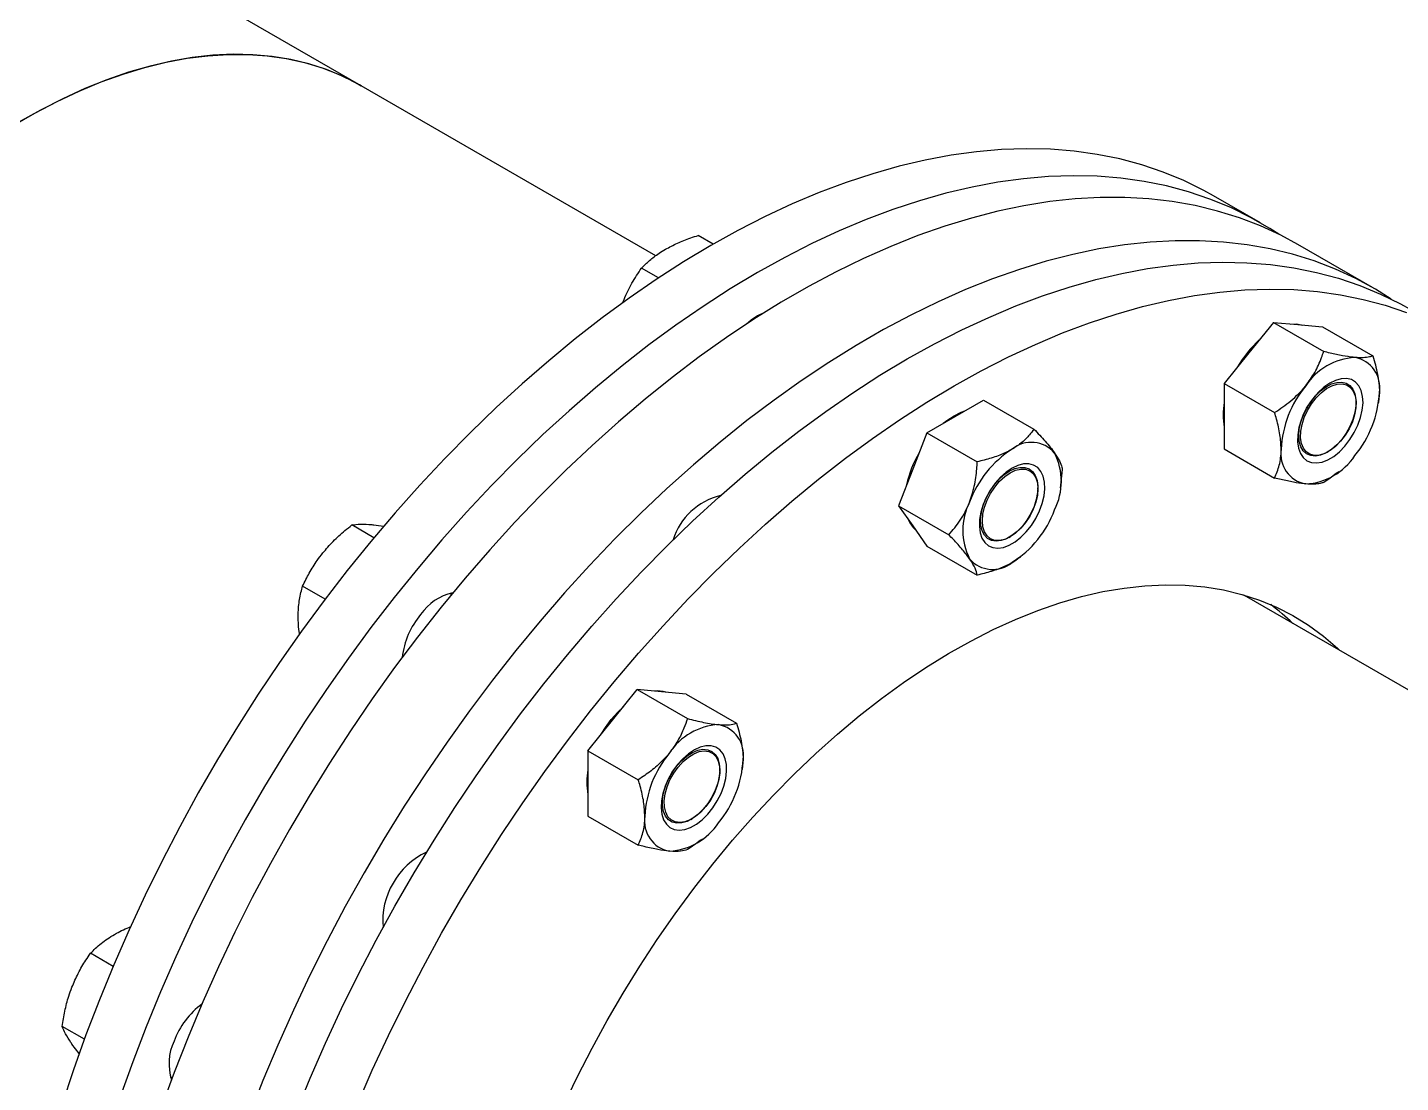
# Model space of a CAD drawing. Header units: inches. Extents: x 0.9 to 37.1, y -8.4 to 11.7.
# Drawn here: x 15.4565 to 15.5916, y 3.2417 to 3.3456 of the extents above; entities that cross this region are included whole.
import ezdxf

# ---------------------------------------------------------------- set-up
doc = ezdxf.new("R2010")
doc.units = ezdxf.units.IN
doc.header["$MEASUREMENT"] = 0

msp = doc.modelspace()

# ---------------------------------------------------------------- linework, layer by layer
at = {"color": 7, "linetype": 'Continuous', "lineweight": 25}
for p, q in [((15.4893874439903, 3.339808453219897), (15.31997644433103, 3.437607341615326)), ((15.518357055904, 3.32308465223823), (15.4893874439903, 3.339808453219897)), ((15.57784598019209, 3.326329317251234), (15.57324242041874, 3.32898689574024)), ((15.52402322849444, 3.324234879935739), (15.52253965885396, 3.325091326459208)), ((15.58889452364813, 3.319951128877618), (15.58152882801078, 3.324203254460029)), ((15.51863208046799, 3.320905293056004), (15.51696026555096, 3.321870411264491)), ((15.57912784320392, 3.316522917277948), (15.57671189503487, 3.313517500723632)), ((15.57912784320392, 3.316522917277948), (15.58408127352005, 3.313663362823776)), ((15.57912784320392, 3.316522917277948), (15.58154379137297, 3.316306895105694)), ((15.58084658821872, 3.316369235573843), (15.58142594024278, 3.316374929115012)), ((15.58142594024278, 3.316374929115012), (15.58196217234592, 3.316269485542127)), ((15.58154379137297, 3.316306895105694), (15.58395973954203, 3.31609087293344)), ((15.58395973954203, 3.31609087293344), (15.58891316985815, 3.31323131847927)), ((15.57671189503487, 3.313517500723632), (15.57429594686581, 3.310512084169319)), ((15.57429594686581, 3.310512084169319), (15.57924937718193, 3.307652529715148)), ((15.57429594686581, 3.310512084169319), (15.57429594686581, 3.30729064544275)), ((15.54782363674514, 3.307274281515271), (15.55061333339664, 3.308884739112631)), ((15.55061333339664, 3.308884739112631), (15.55556676371277, 3.306025184658459)), ((15.58726951487667, 3.30853800648235), (15.58726951487668, 3.308639638528985)), ((15.58955766822642, 3.30963781876424), (15.58946953554575, 3.308694260239207)), ((15.5894828199579, 3.30861631626592), (15.58949349187625, 3.30869167552812)), ((15.54503394009364, 3.305663823917913), (15.54782363674514, 3.307274281515271)), ((15.57429594686581, 3.30729064544275), (15.57429594686581, 3.304069206716182)), ((15.54503394009364, 3.305663823917913), (15.54363909176789, 3.30206874734529)), ((15.54503394009364, 3.305663823917913), (15.54998737040976, 3.302804269463741)), ((15.57429594686581, 3.304069206716182), (15.57924937718193, 3.301209652262012)), ((15.58444669719161, 3.303749845058648), (15.58453470835697, 3.303800669340998)), ((15.54363909176789, 3.30206874734529), (15.54224424344213, 3.298473670772667)), ((15.55835646036427, 3.302055946707933), (15.55819580378617, 3.300506584157258)), ((15.58535464654761, 3.30167326508797), (15.58557372617233, 3.301844833513494)), ((15.55817861349912, 3.300230862408494), (15.55821734258125, 3.300504346046591)), ((15.5559653084179, 3.300152552624924), (15.5559653084179, 3.300254184671559)), ((15.54224424344213, 3.298473670772667), (15.54719767375826, 3.295614116318497)), ((15.54224424344213, 3.298473670772667), (15.54363909176789, 3.296489051797404)), ((15.49063150595174, 3.295324630437243), (15.48844575574368, 3.296586437174041)), ((15.54363909176789, 3.296489051797404), (15.54503394009364, 3.294504432822141)), ((15.55314249073284, 3.295364391201222), (15.55323050189819, 3.295415215483572)), ((15.54503394009364, 3.294504432822141), (15.54998737040976, 3.291644878367969)), ((15.55419707589759, 3.2934239170712), (15.55342156542953, 3.292883274976868)), ((15.55421721375186, 3.293418417145275), (15.55426951971355, 3.293459379656068)), ((15.48583827447942, 3.2892914765767), (15.48361385940557, 3.290575604065412)), ((15.49825588287849, 3.28974245847334), (15.49808424954712, 3.289841540286528)), ((15.57614950591058, 3.289720969235011), (15.57630265251115, 3.289633371347459)), ((15.64848646975728, 3.247962540639842), (15.57630265251115, 3.289633371347459)), ((15.51410348211731, 3.277374433273149), (15.51651943028636, 3.280379849827463)), ((15.51651943028636, 3.280379849827463), (15.52147286060249, 3.277520295373293)), ((15.51893537845541, 3.28016382765521), (15.51651943028636, 3.280379849827463)), ((15.52135132662447, 3.279947805482956), (15.51893537845541, 3.28016382765521)), ((15.52135132662447, 3.279947805482956), (15.52630475694059, 3.277088251028785)), ((15.51168753394825, 3.274369016718834), (15.51410348211731, 3.277374433273149)), ((15.51168753394825, 3.274369016718834), (15.51168753394825, 3.271147577992267)), ((15.51168753394825, 3.274369016718834), (15.51664096426438, 3.271509462264664)), ((15.52694925530886, 3.273494751313756), (15.52686112262819, 3.272551192788724)), ((15.52466110195911, 3.272394939031867), (15.52466110195911, 3.272496571078501)), ((15.52687440704034, 3.272473248815437), (15.52688507895869, 3.272548608077637)), ((15.51168753394825, 3.271147577992267), (15.51168753394825, 3.267926139265699)), ((15.51168753394825, 3.267926139265699), (15.51664096426438, 3.265066584811528)), ((15.52183828427405, 3.267606777608164), (15.52192629543941, 3.267657601890514)), ((15.52275475939921, 3.265536874446398), (15.52296531325477, 3.26570176606301)), ((15.46496426742788, 3.253136490700081), (15.46273978947372, 3.254420654488818)), ((15.46213593253833, 3.245968642934875), (15.45995009282222, 3.247230501343573)), ((15.46163168882748, 3.24455967369821), (15.46091337357407, 3.245495021025658)), ((15.47061105862108, 3.242255722577007), (15.47078254571884, 3.242156725182685))]:
    msp.add_line(p, q, dxfattribs=at)
at = {"color": 7, "linetype": 'Continuous', "lineweight": 25, "flags": 128}
for points in [[(15.45509439299913, 3.335875369179493), (15.45727964164237, 3.337136886369088), (15.45946252390463, 3.338279633433936), (15.46163831214901, 3.339301135438359), (15.46380229410267, 3.340199180036479), (15.46594978306257, 3.340971822263673), (15.46807612804582, 3.341617388748924), (15.47017672386267, 3.342134481338978), (15.47224702109034, 3.342521980126431), (15.47428253592603, 3.342779045875196), (15.47627885989789, 3.342905121838103), (15.47823166941271, 3.342899934962693), (15.48013673511994, 3.342763496482579), (15.48198993107147, 3.342496101893131), (15.48378724365753, 3.342098330311486), (15.48552478029928, 3.341571043222314), (15.48719877787927, 3.340915382612036), (15.4888056108915, 3.340132768495534), (15.4893874439903, 3.339808453219897)], [(15.4893874439903, 3.339808453219897), (15.48919641355814, 3.339917471118631), (15.48760692129477, 3.340731569437195), (15.48594938051587, 3.341419112347941), (15.48422738108569, 3.341978610786022), (15.48244465247155, 3.342408853002412), (15.48060505566663, 3.342708907188273), (15.478712574828, 3.342878123493053), (15.47677130864773, 3.342916135431919), (15.4747854614761, 3.342822860679473), (15.47275933421587, 3.342598501248062), (15.47069731500752, 3.342243543050252), (15.4686038697255, 3.34175875484646), (15.46648353230611, 3.341145186579982), (15.46434089492806, 3.340404167103058), (15.46218059806679, 3.339537301298866), (15.46000732044427, 3.338546466605706), (15.45782576889587, 3.337433808950889), (15.45564066817647, 3.336201738103131)], [(15.57324242041874, 3.32898689574024), (15.57228959587947, 3.329516162903291), (15.57032284756128, 3.330484230384919), (15.56828777252013, 3.331324319714636), (15.56618735750925, 3.332035197945504), (15.56402468517733, 3.332615821765689), (15.56180292954424, 3.333065339029669), (15.55952535134275, 3.33338309000887), (15.55719529323293, 3.333568608359914), (15.55481617489639, 3.333621621809039), (15.55239148801736, 3.333542052551696), (15.54992479115819, 3.333330017366743), (15.54741970453667, 3.332985827445054), (15.54487990471288, 3.332509987932801), (15.54230911919328, 3.331903197190088), (15.53971112096013, 3.331166345766002), (15.5370897229341, 3.330300515091622), (15.53444877237828, 3.329306975892858), (15.5317921452518, 3.328187186325491), (15.5291237405213, 3.326942789835129), (15.5264474744387, 3.325575612745221), (15.52376727479352, 3.324087661576678), (15.52108707514834, 3.322481120103029), (15.51841080906574, 3.32075834614542), (15.51574240433525, 3.318921868112207), (15.51308577720876, 3.316974381288149), (15.51044482665294, 3.314918743878716), (15.50782342862691, 3.312757972815273), (15.50522543039377, 3.310495239327326), (15.50265464487417, 3.308133864288295), (15.50011484505037, 3.305677313341677), (15.49760975842885, 3.303129191814744), (15.49514306156968, 3.300493239427216), (15.49271837469065, 3.297773324802717), (15.49033925635411, 3.29497343979103), (15.4880091982443, 3.292097693609509), (15.48573162004281, 3.289150306812235), (15.48350986440972, 3.286135605095773), (15.48134719207779, 3.283058012950617), (15.47924677706692, 3.279922047167632), (15.47721170202576, 3.276732310209051), (15.47524495370758, 3.27349348345372), (15.47334941858674, 3.27021032032653), (15.47152787862242, 3.266887639322115), (15.46978300717572, 3.263530316933041), (15.46811736508608, 3.260143280492881), (15.46653339691298, 3.25673150094468), (15.46503342734812, 3.253299985545404), (15.46361965780369, 3.249853770517101), (15.46229416318145, 3.246397913655551), (15.46105888882755, 3.242937486907259), (15.45991564767744, 3.239477568925662)], [(15.57965313523482, 3.32520692400552), (15.57878869077366, 3.32576395955327), (15.57689315565282, 3.326858584414286), (15.57492640733463, 3.327826651895913), (15.57289133229348, 3.32866674122563), (15.5707909172826, 3.329377619456498), (15.56862824495068, 3.329958243276682), (15.56640648931759, 3.330407760540663), (15.5641289111161, 3.330725511519864), (15.56179885300628, 3.330911029870908), (15.55941973466975, 3.330964043320033), (15.55699504779071, 3.33088447406269), (15.55452835093154, 3.330672438877736), (15.55202326431002, 3.330328248956047), (15.54948346448623, 3.329852409443795), (15.54691267896663, 3.329245618701081), (15.54431468073348, 3.328508767276997), (15.54169328270745, 3.327642936602616), (15.53905233215163, 3.326649397403852), (15.53639570502515, 3.325529607836485), (15.53372730029465, 3.324285211346123), (15.53105103421205, 3.322918034256215), (15.52837083456687, 3.321430083087672), (15.52569063492169, 3.319823541614022), (15.52301436883909, 3.318100767656414), (15.52034596410859, 3.3162642896232), (15.51768933698211, 3.314316802799143), (15.51504838642629, 3.312261165389708), (15.51242698840026, 3.310100394326267), (15.50982899016712, 3.30783766083832), (15.50725820464752, 3.305476285799288), (15.50471840482372, 3.303019734852671), (15.50221331820221, 3.300471613325738), (15.49974662134303, 3.297835660938211), (15.497321934464, 3.295115746313711), (15.49494281612746, 3.292315861302024), (15.49261275801765, 3.289440115120502), (15.49033517981615, 3.286492728323228), (15.48811342418306, 3.283478026606767), (15.48595075185114, 3.280400434461611), (15.48385033684027, 3.277264468678626), (15.48181526179911, 3.274074731720045), (15.47984851348093, 3.270835904964714), (15.47795297836009, 3.267552741837525), (15.47613143839577, 3.26423006083311), (15.47438656694907, 3.260872738444034), (15.47272092485943, 3.257485702003875), (15.47113695668633, 3.254073922455674), (15.46963698712147, 3.250642407056398), (15.46822321757704, 3.247196192028095), (15.4668977229548, 3.243740335166546), (15.4656624486009, 3.240279908418253)], [(15.58152882801078, 3.324203254460029), (15.5798646355993, 3.325101420703038), (15.57785860788613, 3.326028722617528), (15.57578442691434, 3.326825791083073), (15.57364517886275, 3.327491440139592), (15.57144404672369, 3.328024679366252), (15.56918430556696, 3.328424715355131), (15.56686931766684, 3.328690952891717), (15.56450252749939, 3.328822995840543), (15.56208745661738, 3.328820647734587), (15.55962769841058, 3.328683912067602), (15.55712691275912, 3.328412992288914), (15.554588820588, 3.328008291500713), (15.55201719833063, 3.327470411858275), (15.54941587230995, 3.326800153674009), (15.5467887130452, 3.325998514226678), (15.54413962949295, 3.32506668627754), (15.54147256323098, 3.324006056295639), (15.53879148259358, 3.32281820239487), (15.53610037676708, 3.321504891985906), (15.53340324985428, 3.320068079146456), (15.53070411491682, 3.318509901713795), (15.52800698800403, 3.316832678103865), (15.52531588217752, 3.315038903861704), (15.52263480154012, 3.313131247948314), (15.51996773527815, 3.311112548769507), (15.5173186517259, 3.30898580995264), (15.51469149246115, 3.306754195877503), (15.51209016644048, 3.30442102696804), (15.50951854418311, 3.301989774751871), (15.50698045201198, 3.299464056695006), (15.50447966636053, 3.296847630819409), (15.50201990815373, 3.294144390111419), (15.49960483727172, 3.291358356729377), (15.49723804710427, 3.288493676019043), (15.49492305920415, 3.285554610345724), (15.49266331804741, 3.28254553275229), (15.49046218590835, 3.279470920452521), (15.48832293785677, 3.276335348169437), (15.48624875688497, 3.273143481328569), (15.4842427291718, 3.269900069116251), (15.48230783949072, 3.266609937413304), (15.48044696676873, 3.263277981614587), (15.47866287980281, 3.259909159345134), (15.47695823314026, 3.256508483083688), (15.47533556312892, 3.253081012704624), (15.47379728414341, 3.249631847949349), (15.47234568499272, 3.246166120838383), (15.47098292551471, 3.242688988035417), (15.4697110333625, 3.239205623174697)], [(15.59070167869085, 3.318828735631912), (15.58916522091774, 3.31979313949194), (15.58723033123666, 3.320849295120628), (15.58522430352349, 3.321776597035117), (15.58315012255169, 3.322573665500664), (15.58101087450011, 3.323239314557182), (15.57880974236105, 3.323772553783843), (15.57655000120432, 3.324172589772721), (15.5742350133042, 3.324438827309308), (15.57186822313674, 3.324570870258134), (15.56945315225474, 3.324568522152177), (15.56699339404794, 3.324431786485191), (15.56449260839648, 3.324160866706504), (15.56195451622536, 3.323756165918303), (15.55938289396799, 3.323218286275865), (15.55678156794731, 3.3225480280916), (15.55415440868256, 3.321746388644268), (15.55150532513031, 3.32081456069513), (15.54883825886834, 3.319753930713229), (15.54615717823094, 3.31856607681246), (15.54346607240444, 3.317252766403495), (15.54076894549165, 3.315815953564046), (15.53806981055418, 3.314257776131385), (15.53537268364139, 3.312580552521456), (15.53268157781488, 3.310786778279295), (15.53000049717749, 3.308879122365903), (15.52733343091552, 3.306860423187096), (15.52468434736326, 3.30473368437023), (15.52205718809851, 3.302502070295094), (15.51945586207783, 3.30016890138563), (15.51688423982047, 3.297737649169461), (15.51434614764934, 3.295211931112597), (15.51184536199789, 3.292595505236998), (15.50938560379108, 3.289892264529009), (15.50697053290908, 3.287106231146968), (15.50460374274163, 3.284241550436634), (15.5022887548415, 3.281302484763313), (15.50002901368477, 3.278293407169881), (15.49782788154571, 3.275218794870111), (15.49568863349413, 3.272083222587027), (15.49361445252233, 3.268891355746159), (15.49160842480917, 3.265647943533842), (15.48967353512808, 3.262357811830894), (15.48781266240609, 3.259025856032177), (15.48602857544017, 3.255657033762724), (15.48432392877762, 3.252256357501278), (15.48270125876628, 3.248828887122214), (15.48116297978077, 3.245379722366939), (15.47971138063008, 3.241913995255974), (15.47834862115208, 3.238436862453007)], [(15.48295460885176, 3.238691940863275), (15.48436837839619, 3.242138155891578), (15.48586834796105, 3.245569671290855), (15.48745231613415, 3.248981450839056), (15.48911795822379, 3.252368487279216), (15.49086282967049, 3.255725809668291), (15.49268436963481, 3.259048490672706), (15.49457990475565, 3.262331653799896), (15.49654665307383, 3.265570480555227), (15.49858172811499, 3.268760217513808), (15.50068214312586, 3.271896183296792), (15.50284481545778, 3.274973775441949), (15.50506657109088, 3.277988477158409), (15.50734414929237, 3.280935863955683), (15.50967420740218, 3.283811610137205), (15.51205332573872, 3.286611495148892), (15.51447801261775, 3.289331409773392), (15.51694470947692, 3.291967362160919), (15.51944979609844, 3.294515483687852), (15.52198959592224, 3.296972034634469), (15.52456038144184, 3.299333409673501), (15.52715837967498, 3.301596143161448), (15.52977977770101, 3.303756914224889), (15.53242072825683, 3.305812551634324), (15.53507735538332, 3.307760038458381), (15.53774576011381, 3.309596516491595), (15.54042202619642, 3.311319290449203), (15.54310222584159, 3.312925831922853), (15.54578242548677, 3.314413783091395), (15.54845869156937, 3.315780960181303), (15.55112709629987, 3.317025356671665), (15.55378372342635, 3.318145146239032), (15.55642467398217, 3.319138685437796), (15.5590460720082, 3.320004516112176), (15.56164407024135, 3.320741367536262), (15.56421485576095, 3.321348158278975), (15.56675465558474, 3.321823997791228), (15.56925974220626, 3.322168187712917), (15.57172643906543, 3.32238022289787), (15.57415112594446, 3.322459792155212), (15.57653024428101, 3.322406778706088), (15.57886030239082, 3.322221260355043), (15.58113788059231, 3.321903509375842), (15.5833596362254, 3.321453992111862), (15.58552230855732, 3.320873368291677), (15.5876227235682, 3.32016249006081), (15.58965779860936, 3.319322400731092), (15.59162454692754, 3.318354333249465), (15.59257737146681, 3.317825066086414)], [(15.48897193816954, 3.239480577402572), (15.4904719077344, 3.242912092801849), (15.4920558759075, 3.24632387235005), (15.49372151799713, 3.24971090879021), (15.49546638944384, 3.253068231179284), (15.49728792940816, 3.2563909121837), (15.499183464529, 3.259674075310889), (15.50115021284718, 3.262912902066221), (15.50318528788834, 3.266102639024801), (15.50528570289921, 3.269238604807786), (15.50744837523114, 3.272316196952942), (15.50967013086423, 3.275330898669403), (15.51194770906572, 3.278278285466676), (15.51427776717553, 3.281154031648199), (15.51665688551207, 3.283953916659886), (15.5190815723911, 3.286673831284385), (15.52154826925027, 3.289309783671913), (15.52405335587179, 3.291857905198846), (15.52659315569559, 3.294314456145463), (15.52916394121519, 3.296675831184494), (15.53176193944833, 3.298938564672442), (15.53438333747436, 3.301099335735883), (15.53702428803018, 3.303154973145316), (15.53968091515667, 3.305102459969376), (15.54234931988716, 3.306938938002589), (15.54502558596976, 3.308661711960196), (15.54770578561494, 3.310268253433847), (15.55038598526012, 3.311756204602389), (15.55306225134272, 3.313123381692296), (15.55573065607322, 3.314367778182659), (15.5583872831997, 3.315487567750026), (15.56102823375552, 3.31648110694879), (15.56364963178155, 3.317346937623171), (15.5662476300147, 3.318083789047255), (15.5688184155343, 3.318690579789969), (15.57135821535809, 3.319166419302221), (15.57386330197961, 3.31951060922391), (15.57632999883878, 3.319722644408863), (15.57875468571781, 3.319802213666206), (15.58113380405436, 3.319749200217082), (15.58346386216417, 3.319563681866038), (15.58574144036566, 3.319245930886836), (15.58796319599875, 3.318796413622856), (15.59012586833067, 3.318215789802671), (15.59222628334155, 3.317504911571803)], [(15.52837083456687, 3.317177266359102), (15.5277484302644, 3.316756787106233), (15.52728729648576, 3.31636352423198)], [(15.5290531749202, 3.317497542663078), (15.52899323886935, 3.317475399817773), (15.52837083456687, 3.317177266359102)], [(15.58633701780899, 3.311001243262342), (15.5858128150205, 3.310979062124178), (15.58525367377132, 3.310824118890287), (15.58467756532125, 3.310541393563694), (15.58410300626992, 3.310139973169021), (15.58354846341798, 3.309632759688044), (15.58303176022897, 3.309036055379377), (15.58256950396853, 3.308369038810472), (15.58217655193321, 3.307653148442676), (15.58186553392475, 3.306911393581447), (15.58164644631785, 3.306167614838341), (15.58152633076847, 3.305445717874147), (15.58150904788919, 3.304768905051271), (15.58159515316597, 3.304158929690725), (15.58178187910436, 3.303635396902486), (15.58206322417908, 3.303215133461133), (15.58243014572792, 3.302911646979463), (15.5828708505904, 3.302734691762708), (15.58337117414964, 3.302689955297133), (15.58391503559476, 3.302778875449551), (15.58448495477143, 3.302998594253101), (15.58506261400838, 3.303342049764649), (15.58562944686244, 3.30379820304146), (15.58616723485929, 3.304352392941891), (15.5866586930502, 3.304986807346556), (15.58708802556457, 3.305681055654488), (15.58744143330211, 3.306412824153844), (15.58770755744735, 3.30715859320295), (15.58787784455131, 3.307894393170949), (15.58794682144634, 3.308596574841451), (15.5879122711583, 3.30924256951781), (15.58777530416185, 3.3098116143996), (15.58754032268897, 3.310285419916109), (15.58721487923753, 3.310648757568189), (15.58680943382785, 3.310889949384745), (15.58633701780899, 3.311001243262342)], [(15.58585344992947, 3.310644884410479), (15.58629009344148, 3.310537900042288), (15.58666000188572, 3.310303454673707), (15.58694980580723, 3.309950021771195), (15.5871490309372, 3.309490375320712), (15.58725047676037, 3.308941128142575), (15.58725047676037, 3.30832213146085), (15.5871490309372, 3.307655757428396), (15.58694980580723, 3.306966090538967), (15.58666000188571, 3.306278057150855), (15.58629009344148, 3.30561652458336), (15.58585344992947, 3.305005402347079), (15.58536585278387, 3.304466777991893), (15.58484492503596, 3.304020118805372), (15.58430949437181, 3.303681568214276), (15.58377891265065, 3.30346336231905), (15.58327235647834, 3.303373387649279), (15.58280813411473, 3.303414896123956), (15.58240302376558, 3.303586387518656), (15.5820716671744, 3.303881663687557), (15.58182604043175, 3.304290052580582), (15.58167502112808, 3.30479679395909), (15.5816240674945, 3.305383572869359), (15.58167502112808, 3.306029181592735), (15.58182604043175, 3.306710286147839), (15.5820716671744, 3.307402269641447), (15.58240302376558, 3.308080121987156), (15.58280813411473, 3.308719343835063), (15.58327235647834, 3.309296832042111), (15.58377891265065, 3.309791714679866), (15.58430949437181, 3.310186105400394), (15.58484492503596, 3.310465749895481), (15.58536585278388, 3.310620541084467), (15.58585344992947, 3.310644884410479)], [(15.58316663826428, 3.303434066981841), (15.58273078745224, 3.303543118518323), (15.58236424322491, 3.303783439682356), (15.58208109167139, 3.304145795066378), (15.58189221414708, 3.304616259556194), (15.58180486910932, 3.305176753465299), (15.58182241317893, 3.305805737327097), (15.58194417214715, 3.306479039644514), (15.58216546688512, 3.307170785787085), (15.58247779316016, 3.307854392338489), (15.58286914844867, 3.308503588682323), (15.58332449318639, 3.30909342656717), (15.58382632873041, 3.309601238853898), (15.58435536982221, 3.310007510601113), (15.58489128570932, 3.31029662901341), (15.58541348144474, 3.310457483432344), (15.58590188933921, 3.310483892312803), (15.58633774015125, 3.310374840776322), (15.58670428437857, 3.310134519612289), (15.5869874359321, 3.309772164228267), (15.5871763134564, 3.309301699738451), (15.58726365849416, 3.308741205829345), (15.58724611442455, 3.308112221967548), (15.58712435545633, 3.307438919650131), (15.58690306071836, 3.306747173507559), (15.58659073444333, 3.306063566956156), (15.58619937915482, 3.30541437061232), (15.58574403441709, 3.304824532727475), (15.58524219887307, 3.304316720440746), (15.58471315778127, 3.30391044869353), (15.58417724189416, 3.303621330281233), (15.58365504615875, 3.3034604758623), (15.58316663826428, 3.303434066981841)], [(15.54664521056927, 3.306593990564342), (15.54700225586574, 3.306876715683582), (15.54770578561494, 3.30734231552459)], [(15.54770578561494, 3.30734231552459), (15.54840931536415, 3.307688993842184), (15.54876636066061, 3.307818504447564)], [(15.55342156542953, 3.302184185162254), (15.55284616729283, 3.301792213438239), (15.55228926292568, 3.301293237107677), (15.55176875169266, 3.300703293680386), (15.55130136325309, 3.300041344423531), (15.55090211985597, 3.299328664930878), (15.5505838535126, 3.298588161307716), (15.55035679356511, 3.297843633949784), (15.55022823790705, 3.297119012578961), (15.55020231842304, 3.29643758712233), (15.55027986818663, 3.295821259154743), (15.5504583946846, 3.295289837964195), (15.55073215992841, 3.294860403865007), (15.55109236487788, 3.294546759222464), (15.55152743224956, 3.294358984833446), (15.55202337862013, 3.294303115921317), (15.5525642638652, 3.294380948158883), (15.55313270348793, 3.294589979953987), (15.55371042737114, 3.294923492852742), (15.55427886699387, 3.295370767476168), (15.55481975223893, 3.295917428049849), (15.55531569860951, 3.296545904453152), (15.55575076598118, 3.297235996937364), (15.55611097093066, 3.297965525362232), (15.55638473617447, 3.298711042083923), (15.55656326267244, 3.299448585581588), (15.55664081243602, 3.300154450600359), (15.55661489295201, 3.300805950057747), (15.55648633729395, 3.301382144225133), (15.55625927734647, 3.301864513747885), (15.55594101100309, 3.302237554872646), (15.55554176760598, 3.302489277750729), (15.55507437916641, 3.302611591801712), (15.55455386793339, 3.302600565751357), (15.55399696356624, 3.302456553985992), (15.55342156542953, 3.302184185162254)], [(15.5531394493257, 3.301881789172274), (15.55367305991816, 3.302130996634959), (15.5541873844335, 3.302253518339872), (15.55466383384368, 3.30224492603337), (15.55508518802563, 3.302105530263799), (15.5554362181414, 3.301840369157461), (15.55570423704799, 3.301459026327612), (15.55587955784381, 3.3009752844977), (15.5559558439785, 3.300406627357837), (15.5559303382724, 3.299773607658676), (15.55580396256817, 3.299099104381465), (15.55558128441303, 3.298407495832041), (15.5552703519757, 3.29772377854535), (15.55488240316459, 3.297072663845541), (15.55443145946052, 3.296477684714327), (15.55393381914388, 3.295960345247715), (15.55340746823229, 3.295539343441941), (15.55287143041911, 3.295229895399177), (15.55234507950752, 3.295043185377945), (15.55184743919088, 3.294985961564883), (15.5513964954868, 3.295060292177689), (15.55100854667569, 3.295263490714351), (15.55069761423836, 3.295588213050324), (15.55047493608323, 3.29602272287433), (15.550348560379, 3.296551315869227), (15.55032305467289, 3.297154887306941), (15.55039934080758, 3.297811622543125), (15.5505746616034, 3.298497785455236), (15.55084268050999, 3.29918857632785), (15.55119371062576, 3.299859028178994), (15.55161506480771, 3.300484909131919), (15.55209151421789, 3.301043598218273), (15.55260583873324, 3.301514902958823), (15.5531394493257, 3.301881789172274)], [(15.55323005734296, 3.295414958805586), (15.55269643632996, 3.295167596930799), (15.55218332207323, 3.295051122992001), (15.55171043326589, 3.29507001301734), (15.55129594275963, 3.295223541073735), (15.55095577919214, 3.295505807164079), (15.55070301485855, 3.295905963960817), (15.55054736335046, 3.296408633662661), (15.55049480626803, 3.296994498954868), (15.55054736335046, 3.297641045362818), (15.55070301485855, 3.298323426470639), (15.55095577919214, 3.299015418755041), (15.55129594275963, 3.29969042934061), (15.55171043326589, 3.300322517949092), (15.55218332207323, 3.300887393769741), (15.55269643632996, 3.301363348941558), (15.55323005734296, 3.301732092774206), (15.55376367835597, 3.301979454648993), (15.5542767926127, 3.302095928587791), (15.55474968142003, 3.302077038562452), (15.5551641719263, 3.301923510506057), (15.55550433549379, 3.301641244415713), (15.55575709982737, 3.301241087618975), (15.55591275133547, 3.300738417917132), (15.5559653084179, 3.300152552624924), (15.55591275133547, 3.299506006216975), (15.55575709982737, 3.298823625109154), (15.55550433549379, 3.298131632824751), (15.5551641719263, 3.297456622239182), (15.55474968142003, 3.2968245336307), (15.5542767926127, 3.296259657810051), (15.55376367835597, 3.295783702638235), (15.55323005734296, 3.295414958805586)], [(15.50932999984259, 3.239507555267371), (15.5106687585705, 3.24230730526461), (15.5120877312517, 3.245079241115682), (15.51358384470732, 3.247817359424778), (15.51515385868878, 3.250515730037359), (15.51679437289539, 3.253168508883542), (15.51850183433869, 3.25576995063506), (15.5202725450374, 3.258314421148361), (15.52210267002645, 3.260796409666906), (15.52398824566264, 3.263210540756249), (15.52592518820902, 3.265551585946019), (15.52790930267934, 3.267814475053633), (15.52993629192347, 3.269994307165179), (15.53200176593408, 3.2720863612497), (15.53410125135439, 3.274086106383902), (15.5362302011665, 3.275989211565122), (15.53838400453917, 3.277791555091316), (15.54055799681391, 3.279489233487744), (15.54274746960754, 3.281078569961036), (15.54494768100954, 3.282556122362299), (15.54715386585194, 3.283918690642048), (15.54936124602965, 3.285163323780803), (15.55156504084874, 3.286287326180336), (15.55376047738037, 3.287288263501739), (15.55594280079786, 3.288163967937661), (15.55810728467467, 3.288912542907291), (15.56024924122068, 3.289532367163936), (15.562364031435, 3.290022098306276), (15.56444707515292, 3.290380675685712), (15.5664938609656, 3.290607322703482), (15.56849995599075, 3.290701548492619), (15.57046101547325, 3.290663148981043), (15.57237279219494, 3.290492207333547), (15.57423114567316, 3.290189093771674), (15.57603205112808, 3.289754464771901), (15.57777160819951, 3.289189261643862), (15.57944604939419, 3.288494708491674), (15.58105174824535, 3.287672309562804), (15.58258522716683, 3.286723845990201), (15.58404316498476, 3.285651371934763), (15.58542240413048, 3.284457210136479), (15.58566011231292, 3.284231424787561)], [(15.51398563098711, 3.277442467282468), (15.51462065149262, 3.278163767380747), (15.5151372184635, 3.27866039146027)], [(15.51299501456182, 3.275995510172128), (15.51340210222237, 3.276647903673079), (15.51398563098711, 3.277442467282468)], [(15.52050611305008, 3.272997870869554), (15.52003369703122, 3.272341137066594), (15.51962825162154, 3.271631827944175), (15.5193028081701, 3.270892741281111), (15.51906782669722, 3.270147631930877), (15.51893085970077, 3.269420448321068), (15.51889630941272, 3.268734562731229), (15.51896528630776, 3.268112020088569), (15.51913557341171, 3.267572829425852), (15.51940169755696, 3.267134320774624), (15.5197551052945, 3.266810588163744), (15.52018443780886, 3.266612036625691), (15.52067589599978, 3.266545047770269), (15.52121368399662, 3.266611774674408), (15.52178051685069, 3.266810072680508), (15.52235817608764, 3.267133568327492), (15.52292809526431, 3.267571864199092), (15.52347195670943, 3.268110873105364), (15.52397228026867, 3.268733270856564), (15.52441298513115, 3.269419053076855), (15.52477990667999, 3.270146178161416), (15.5250612517547, 3.270891275711747), (15.5252479776931, 3.271630397679512), (15.52533408296988, 3.272339788076517), (15.5253168000906, 3.272996646511714), (15.52519668454121, 3.273579861014528), (15.52497759693431, 3.274070686590971), (15.52466657892586, 3.274453347703163), (15.52427362689054, 3.274715545308101), (15.5238113706301, 3.274848852159029), (15.52329466744108, 3.274848983664071), (15.52274012458914, 3.274715935596547), (15.52216556553781, 3.274453984230819), (15.52158945708775, 3.274071548899317), (15.52103031583857, 3.273580921388263), (15.52050611305008, 3.272997870869554)], [(15.52042544872193, 3.272874103287049), (15.52091304586752, 3.273412727642234), (15.52143397361543, 3.273859386828756), (15.52196940427959, 3.274197937419853), (15.52249998600074, 3.274416143315078), (15.52300654217306, 3.274506117984848), (15.52347076453667, 3.274464609510172), (15.52387587488582, 3.274293118115472), (15.52420723147699, 3.273997841946571), (15.52445285821964, 3.273589453053545), (15.52460387752332, 3.273082711675038), (15.5246548311569, 3.272495932764769), (15.52460387752332, 3.271850324041393), (15.52445285821964, 3.271169219486289), (15.52420723147699, 3.270477235992681), (15.52387587488582, 3.269799383646973), (15.52347076453667, 3.269160161799064), (15.52300654217306, 3.268582673592016), (15.52249998600074, 3.268087790954262), (15.52196940427959, 3.267693400233734), (15.52143397361543, 3.267413755738647), (15.52091304586752, 3.267258964549661), (15.52042544872193, 3.267234621223649), (15.51998880520992, 3.267341605591839), (15.51961889676568, 3.267576050960421), (15.51932909284417, 3.267929483862932), (15.5191298677142, 3.268389130313415), (15.51902842189103, 3.268938377491553), (15.51902842189103, 3.269557374173278), (15.5191298677142, 3.270223748205732), (15.51932909284417, 3.270913415095161), (15.51961889676568, 3.271601448483273), (15.51998880520992, 3.272262981050768), (15.52042544872193, 3.272874103287049)], [(15.52329347642165, 3.268870026366385), (15.52280506852718, 3.268332531494917), (15.52228287279176, 3.267890471551128), (15.52174695690465, 3.267560834650749), (15.52121791581285, 3.267356288554996), (15.52071608026883, 3.26728469385562), (15.52026073553111, 3.267348801896767), (15.5198693802426, 3.267546149042369), (15.51955705396756, 3.267869151352292), (15.51933575922959, 3.268305396028908), (15.51921400026137, 3.268838118433945), (15.51919645619176, 3.26944684634413), (15.51928380122952, 3.270108186687253), (15.51947267875383, 3.270796724524813), (15.51975583030735, 3.271485999733848), (15.52012237453468, 3.272149523854625), (15.52055822534671, 3.272761798027291), (15.52104663324119, 3.273299292898759), (15.5215688289766, 3.273741352842548), (15.52210474486371, 3.274070989742929), (15.52263378595551, 3.27427553583868), (15.52313562149953, 3.274347130538056), (15.52359096623726, 3.27428302249691), (15.52398232152577, 3.274085675351309), (15.5242946478008, 3.273762673041385), (15.52451594253877, 3.273326428364769), (15.52463770150699, 3.272793705959732), (15.5246552455766, 3.272184978049547), (15.52456790053884, 3.271523637706424), (15.52437902301454, 3.270835099868864), (15.52409587146102, 3.270145824659829), (15.52372932723369, 3.269482300539051), (15.52329347642165, 3.268870026366385)]]:
    msp.add_lwpolyline(points, dxfattribs=at)
at = {"color": 7, "linetype": 'Continuous', "lineweight": 25}
for centre, radius, start, end in [((15.58503160719034, 3.306753058759798), 0.01085791812844384, 132.1465180802849, 150.2643387232145), ((15.58751483495236, 3.306849260055738), 0.00623718966167019, 93.429538112184, 146.5650853551186), ((15.58659167431628, 3.310120961405129), 0.003005086801815665, 350.7481208212308, 79.4532221714707), ((15.59037119472734, 3.303576058447927), 0.01048844500675212, 140.2279276209082, 177.3607126387973), ((15.58073774288935, 3.307426713461387), 0.006557202035025861, 169.2345648277801, 190.7654351722208), ((15.57908034904928, 3.310120790316436), 0.01048844500676588, 320.22792762094, 357.3607126387772), ((15.55532251496035, 3.301715868220365), 0.00300459604007759, 40.53279586035753, 129.2481680774675), ((15.55374486252428, 3.298211758197048), 0.01095090697163215, 149.8125213959117, 167.7761188637928), ((15.55907781418523, 3.295211136559949), 0.01048756709250652, 122.6379705890857, 159.7728862143808), ((15.55202605435187, 3.300878656920792), 0.006238611718783012, 333.436429510408, 26.56357048958539), ((15.58285986946035, 3.30357588735923), 0.003005086801815522, 170.7481208212467, 259.4532221714881), ((15.58193670882426, 3.306847588708622), 0.006237189661671076, 273.4295381121843, 326.5650853551058), ((15.52622503727432, 3.29321039743233), 0.006445781713675301, 103.4741812285167, 162.6922489282756), ((15.5548170765072, 3.296047284128715), 0.006238611718792545, 153.436429510451, 206.5635704895425), ((15.54776531667385, 3.301714804489548), 0.01048756709249302, 302.6379705890703, 339.7728862144115), ((15.54575490054417, 3.298147188206827), 0.002742321115546408, 203.3127772513657, 226.8885657414018), ((15.55152061589872, 3.295210072829144), 0.003004596040078966, 220.532795860373, 309.2481680774468), ((15.49948918554878, 3.284827297415033), 0.005190423884058821, 102.2841109923427, 145.2361643695756), ((15.56498662903614, 3.270217490316904), 0.02315559944744223, 46.05263123638559, 53.1798685554628), ((15.5015504402505, 3.282567093697637), 0.008200883336272833, 140.469616182979, 173.0828154471128), ((15.51855939054368, 3.277530465914073), 0.002714772482765008, 72.98573756063969, 96.79522637714068), ((15.5249064220348, 3.270706192605254), 0.006237189661671251, 93.42953811219165, 146.5650853551164), ((15.52398326139872, 3.273977893954644), 0.003005086801817282, 350.7481208212697, 79.45322217146024), ((15.52776278180979, 3.267432990997438), 0.01048844500676648, 140.2279276209354, 177.3607126387717), ((15.51647193613172, 3.273977722865951), 0.01048844500676373, 320.2279276209344, 357.3607126387815), ((15.51805149703709, 3.271283646010904), 0.006480755258095819, 169.1060327962124, 190.8939672037883), ((15.52025145654279, 3.267432819908748), 0.003005086801818743, 170.748120821291, 259.4532221714308), ((15.5193282959067, 3.270704521258136), 0.006237189661669531, 273.4295381121852, 326.5650853551262), ((15.49901073148837, 3.257584047923305), 0.007511024188408976, 115.2028609168362, 184.7975518360182), ((15.47864338669353, 3.242892280835829), 0.008200208592166082, 126.9140713145028, 159.5311595251802), ((15.47565679753842, 3.243546595702878), 0.005191328464836351, 154.7643655817205, 197.7150308288794)]:
    msp.add_arc(centre, radius, start, end, dxfattribs=at)
for points, knots in [([(15.51931839462856, 3.323730007519198), (15.51970053796728, 3.323933914204127), (15.52047053826525, 3.324344776287123), (15.52158229130494, 3.324776340844973), (15.52229008885355, 3.325009214881523), (15.52253965885396, 3.325091326459208)], [0, 0, 0, 0, 0.3894480145147164, 0.7847188654868424, 1, 1, 1, 1]), ([(15.51696026555096, 3.321870411264491), (15.51721569093532, 3.322124005711601), (15.51772895587456, 3.322633591471122), (15.51853157841018, 3.323252956063518), (15.51910184093663, 3.323598709699511), (15.51931839462856, 3.323730007519198)], [0, 0, 0, 0, 0.3805934879738676, 0.7647841813874846, 1, 1, 1, 1]), ([(15.5151338496513, 3.318524473349217), (15.51516743497934, 3.318609409722469), (15.51542172010287, 3.31925248982412), (15.51598805528439, 3.320414798889047), (15.51663422184517, 3.321382252201165), (15.51696026555096, 3.321870411264491)], [0, 0, 0, 0, 0.07010571820324504, 0.5307925293049204, 1, 1, 1, 1]), ([(15.58230982371926, 3.310285885281001), (15.58262329740261, 3.310720456093315), (15.58326157262076, 3.311605301599529), (15.58377329484169, 3.31276807135381), (15.58401172975015, 3.313461199660032), (15.58408127352005, 3.313663362823776)], [0, 0, 0, 0, 0.4060446745436618, 0.8267623950146942, 1, 1, 1, 1]), ([(15.58714172005737, 3.313075279663062), (15.58708593398638, 3.313080599997559), (15.58671976018754, 3.313115522103726), (15.58593890701247, 3.313236877888223), (15.58493452474221, 3.3134524152513), (15.584292532399, 3.313611133718769), (15.58408127352005, 3.313663362823776)], [0, 0, 0, 0, 0.06625438873007995, 0.434886716020235, 0.8140395284738151, 1, 1, 1, 1]), ([(15.58891316985815, 3.31323131847927), (15.58880437462853, 3.313194330792682), (15.58854697539523, 3.313106821421155), (15.58800169815079, 3.313028150242548), (15.58743079227197, 3.313059437624684), (15.58714172005737, 3.313075279663062)], [0, 0, 0, 0, 0.2654708005954914, 0.6280788300799419, 1, 1, 1, 1]), ([(15.58891316985815, 3.31323131847927), (15.58908240424704, 3.312632888043036), (15.58942703743259, 3.311414229182255), (15.58955645216477, 3.310225498799825), (15.58955763615338, 3.309653318541852), (15.58955766822642, 3.30963781876424)], [0, 0, 0, 0, 0.484195218163562, 0.986027376341192, 1, 1, 1, 1]), ([(15.57924937718193, 3.307652529715148), (15.57979414135506, 3.308021988263475), (15.58090351288167, 3.30877436298633), (15.58186839799088, 3.309738970658041), (15.58229818132849, 3.310271460671494), (15.58230982371926, 3.310285885281001)], [0, 0, 0, 0, 0.4841952181635593, 0.9860273763411895, 1, 1, 1, 1]), ([(15.5798938755502, 3.304059030000118), (15.57986938037411, 3.304523820321323), (15.57981950485122, 3.305470196873533), (15.57953059117797, 3.306704555541542), (15.57931287729674, 3.30743847042327), (15.57924937718193, 3.307652529715148)], [0, 0, 0, 0, 0.4060446745436608, 0.8267623950146882, 1, 1, 1, 1]), ([(15.55556676371277, 3.306025184658459), (15.55542632465081, 3.305833556023961), (15.55509405910018, 3.305380180781578), (15.55442402102591, 3.304691813129482), (15.55375852989584, 3.30426086974406), (15.55342156542953, 3.30404266607264)], [0, 0, 0, 0, 0.2654708005954909, 0.6280788300799418, 1, 1, 1, 1]), ([(15.55556676371277, 3.306025184658459), (15.55595281032367, 3.305619002822711), (15.55673896539629, 3.30479184386947), (15.55735073917555, 3.30403082393099), (15.55759937511368, 3.303678060689913), (15.55760611040679, 3.303668504694735)], [0, 0, 0, 0, 0.4841952181635625, 0.9860273763411913, 1, 1, 1, 1]), ([(15.55342156542953, 3.30404266607264), (15.55335725456737, 3.304006326415579), (15.55293512495171, 3.303767796796288), (15.55204981494496, 3.303378680167323), (15.55092992232434, 3.303029727430715), (15.55022073949926, 3.302860091238289), (15.54998737040976, 3.302804269463741)], [0, 0, 0, 0, 0.06625438873007884, 0.434886716020235, 0.814039528473815, 1, 1, 1, 1]), ([(15.55760611040679, 3.303668504694735), (15.55777674164267, 3.303405015574244), (15.55812417013536, 3.302868515750519), (15.55829750381115, 3.302377606999024), (15.55834314755643, 3.302128579883027), (15.55835646036427, 3.302055946707933)], [0, 0, 0, 0, 0.4060446745436573, 0.8267623950146845, 1, 1, 1, 1]), ([(15.57924937718193, 3.301209652262012), (15.57941861157083, 3.301612688831909), (15.57976324475637, 3.302433442686303), (15.57989265948855, 3.303472753999432), (15.57989384347717, 3.304043567253251), (15.5798938755502, 3.304059030000118)], [0, 0, 0, 0, 0.4841952181635593, 0.9860273763411893, 1, 1, 1, 1]), ([(15.54923702045228, 3.298837131902658), (15.54940765168816, 3.299354190711364), (15.54975508018086, 3.300406993040391), (15.54992841385664, 3.301765173847802), (15.54997405760192, 3.302569634303909), (15.54998737040976, 3.302804269463741)], [0, 0, 0, 0, 0.4060446745436622, 0.826762395014694, 1, 1, 1, 1]), ([(15.58230982371926, 3.300621569101297), (15.58225403764827, 3.300626889435794), (15.58188786384943, 3.300661811541961), (15.58110701067436, 3.300783167326458), (15.5801026284041, 3.300998704689535), (15.5794606360609, 3.301157423157003), (15.57924937718193, 3.301209652262012)], [0, 0, 0, 0, 0.06625438873007881, 0.4348867160202353, 0.8140395284738169, 1, 1, 1, 1]), ([(15.58408127352005, 3.300777607917504), (15.58397247829042, 3.300740620230917), (15.58371507905713, 3.30065311085939), (15.58316980181268, 3.300574439680783), (15.58259889593386, 3.300605727062917), (15.58230982371926, 3.300621569101297)], [0, 0, 0, 0, 0.2654708005954913, 0.6280788300799417, 0.9999999999999999, 0.9999999999999999, 0.9999999999999999, 0.9999999999999999]), ([(15.58533805208647, 3.301694388805677), (15.58511853832404, 3.301514160018386), (15.58471722209419, 3.301184664789353), (15.58427954707992, 3.300904518517405), (15.58408127352005, 3.300777607917504)], [0, 0, 0, 0, 0.546984512703026, 1, 1, 1, 1]), ([(15.54719767375826, 3.295614116318497), (15.54758372036916, 3.296075230351111), (15.54836987544178, 3.29701425461801), (15.54898164922104, 3.298182775388575), (15.54923028515917, 3.298819873565072), (15.54923702045228, 3.298837131902658)], [0, 0, 0, 0, 0.4841952181635591, 0.9860273763411895, 1, 1, 1, 1]), ([(15.48559824000072, 3.293830159277076), (15.48593112367054, 3.294217920130236), (15.48660186812416, 3.294999239447401), (15.48758906995344, 3.295895672318386), (15.48822243182462, 3.296406366118273), (15.48844575574368, 3.296586437174041)], [0, 0, 0, 0, 0.3894480145147156, 0.7847188654868423, 1, 1, 1, 1]), ([(15.48844575574368, 3.296586437174041), (15.48871749406714, 3.296620987983794), (15.48926595295466, 3.296690723082026), (15.49003973218842, 3.296643420034878), (15.49043013633883, 3.296619553659136)], [0, 0, 0, 0, 0.4954579634770088, 1, 1, 1, 1]), ([(15.49043013633883, 3.296619553659136), (15.49048776721795, 3.296614240283233), (15.49085019957122, 3.296580825222381), (15.4912640535522, 3.296516464143136), (15.4916121000286, 3.296462337209777)], [0, 0, 0, 0, 0.1590114088705332, 1, 1, 1, 1]), ([(15.54923702045228, 3.293257436354772), (15.5490173988642, 3.293549207003597), (15.54857021932574, 3.294143291880313), (15.54781905830346, 3.294967773258646), (15.54733798679571, 3.295468167471415), (15.54719767375826, 3.295614116318497)], [0, 0, 0, 0, 0.4060446745436612, 0.8267623950146911, 1, 1, 1, 1]), ([(15.48361385940557, 3.290575604065412), (15.48382274794701, 3.291002890149842), (15.48424249935425, 3.291861500842419), (15.48491948656064, 3.292949780055333), (15.48541142818886, 3.293587854446149), (15.48559824000072, 3.293830159277076)], [0, 0, 0, 0, 0.3805934879738673, 0.7647841813874844, 1, 1, 1, 1]), ([(15.54998737040976, 3.291644878367969), (15.54993979257663, 3.291855666337383), (15.54984290387511, 3.292284920284237), (15.54948995956021, 3.292896521153415), (15.5492436915993, 3.293247917390337), (15.54923702045228, 3.293257436354772)], [0, 0, 0, 0, 0.4841952181635619, 0.9860273763411925, 1, 1, 1, 1]), ([(15.55342156542953, 3.292883274976868), (15.55335725456737, 3.292846935319807), (15.55293512495171, 3.292608405700516), (15.55204981494496, 3.292219289071551), (15.55092992232434, 3.291870336334943), (15.55022073949926, 3.291700700142516), (15.54998737040976, 3.291644878367969)], [0, 0, 0, 0, 0.06625438873007884, 0.4348867160202362, 0.8140395284738174, 1, 1, 1, 1]), ([(15.48318229183167, 3.287603303996193), (15.48318280735679, 3.287679381965488), (15.48318671056028, 3.288255392293624), (15.48328097072068, 3.289291246681858), (15.48350222073627, 3.290144877652317), (15.48361385940557, 3.290575604065412)], [0, 0, 0, 0, 0.07010571820324454, 0.5307925293049204, 1, 1, 1, 1]), ([(15.48331579460773, 3.285807208274589), (15.48331070681757, 3.285835419762776), (15.48319782827308, 3.286461324453318), (15.48318988094691, 3.287045479065335), (15.48318229183167, 3.287603303996193)], [0, 0, 0, 0, 0.045073137514962, 1, 1, 1, 1]), ([(15.52147286060249, 3.277520295373293), (15.52136406537287, 3.277210560982033), (15.52110666613956, 3.276477758678871), (15.52056138889512, 3.275323740341304), (15.5199904830163, 3.27453977199491), (15.5197014108017, 3.274142817830517)], [0, 0, 0, 0, 0.265470800595491, 0.628078830079941, 1, 1, 1, 1]), ([(15.52147286060249, 3.277520295373293), (15.52201762477561, 3.277389020418553), (15.52312699630222, 3.277121688783821), (15.52409188141143, 3.276972275607755), (15.52452166474904, 3.276933268865312), (15.52453330713981, 3.276932212212579)], [0, 0, 0, 0, 0.4841952181635604, 0.9860273763411905, 1, 1, 1, 1]), ([(15.52453330713981, 3.276932212212579), (15.52484678082316, 3.276916133467855), (15.52548505604131, 3.276883394948353), (15.52599677826224, 3.276978592348045), (15.52623521317069, 3.277063489320924), (15.52630475694059, 3.277088251028785)], [0, 0, 0, 0, 0.4060446745436583, 0.8267623950146851, 1, 1, 1, 1]), ([(15.52630475694059, 3.277088251028785), (15.52647399132948, 3.276489820592552), (15.52681862451503, 3.275271161731773), (15.52694803924721, 3.27408243134934), (15.52694922323582, 3.273510251091369), (15.52694925530886, 3.273494751313756)], [0, 0, 0, 0, 0.4841952181635592, 0.9860273763411892, 1, 1, 1, 1]), ([(15.5197014108017, 3.274142817830517), (15.51964562473071, 3.274074660696289), (15.51927945093187, 3.273627284562478), (15.5184985977568, 3.272848298810796), (15.51749421548654, 3.272068221386268), (15.51685222314334, 3.271647807013048), (15.51664096426438, 3.271509462264664)], [0, 0, 0, 0, 0.06625438873007856, 0.4348867160202345, 0.8140395284738154, 1, 1, 1, 1]), ([(15.51728546263265, 3.267915962549635), (15.51726096745655, 3.268380752870839), (15.51721109193366, 3.269327129423049), (15.51692217826042, 3.270561488091058), (15.51670446437918, 3.271295402972787), (15.51664096426438, 3.271509462264664)], [0, 0, 0, 0, 0.4060446745436617, 0.8267623950146954, 1, 1, 1, 1]), ([(15.51664096426438, 3.265066584811528), (15.51681019865326, 3.265469621381427), (15.51715483183881, 3.266290375235819), (15.51728424657099, 3.267329686548948), (15.51728543055961, 3.267900499802766), (15.51728546263265, 3.267915962549635)], [0, 0, 0, 0, 0.4841952181635593, 0.9860273763411922, 1, 1, 1, 1]), ([(15.52275060848544, 3.26556114721088), (15.52253786836124, 3.265388206173334), (15.52212914808149, 3.265055948638417), (15.52168555984117, 3.264771116586629), (15.52147286060249, 3.264634540467021)], [0, 0, 0, 0, 0.5205029814889258, 0.9999999999999999, 0.9999999999999999, 0.9999999999999999, 0.9999999999999999]), ([(15.5197014108017, 3.264478501650813), (15.51933894676615, 3.26452286192387), (15.51860092050223, 3.264613185496362), (15.5175113709348, 3.26485156072351), (15.51683750826389, 3.265018030847401), (15.51664096426438, 3.265066584811528)], [0, 0, 0, 0, 0.4060446745436605, 0.8267623950146891, 1, 1, 1, 1]), ([(15.52147286060249, 3.264634540467021), (15.52126656520714, 3.264570421555424), (15.52084646005163, 3.26443984818377), (15.52014040440677, 3.264439842290534), (15.51971298904639, 3.264477482028823), (15.5197014108017, 3.264478501650813)], [0, 0, 0, 0, 0.4841952181635599, 0.9860273763411894, 1, 1, 1, 1]), ([(15.46273978947373, 3.254420654488818), (15.46307222619383, 3.254751833642803), (15.46374319476151, 3.255420264021157), (15.46464361745289, 3.255991857703149), (15.46509791855133, 3.256280250743526)], [0, 0, 0, 0, 0.4954579634770099, 1, 1, 1, 1]), ([(15.46509791855133, 3.256280250743526), (15.46516448245778, 3.256318214386012), (15.46566217809905, 3.256602067008245), (15.46622053466566, 3.256846804120174), (15.46670421427875, 3.257058809062335)], [0, 0, 0, 0, 0.1337442021424552, 1, 1, 1, 1]), ([(15.46091337357407, 3.251074716573544), (15.46111167732564, 3.251540194015902), (15.46151124976961, 3.252478108491938), (15.46215817136388, 3.253571044820366), (15.46258817118244, 3.254199175198525), (15.46273978947372, 3.254420654488818)], [0, 0, 0, 0, 0.3894480145147175, 0.7847188654868432, 1, 1, 1, 1]), ([(15.45995009282222, 3.247230501343573), (15.46003184034437, 3.247731208236215), (15.46019610803098, 3.248737354487016), (15.46052985313469, 3.250023847563026), (15.46080781808966, 3.250785488214183), (15.46091337357407, 3.251074716573544)], [0, 0, 0, 0, 0.3805934879738684, 0.764784181387485, 1, 1, 1, 1]), ([(15.46091337357407, 3.245495021025658), (15.46088081929628, 3.245541775817189), (15.46063434057972, 3.245895771107297), (15.46025652571901, 3.246513033954476), (15.46005285918941, 3.246989889066199), (15.45995009282222, 3.247230501343573)], [0, 0, 0, 0, 0.0701057182032449, 0.5307925293049196, 1, 1, 1, 1])]:
    msp.add_open_spline(points, degree=3, knots=knots, dxfattribs=at)

doc.saveas('drawing.dxf')
